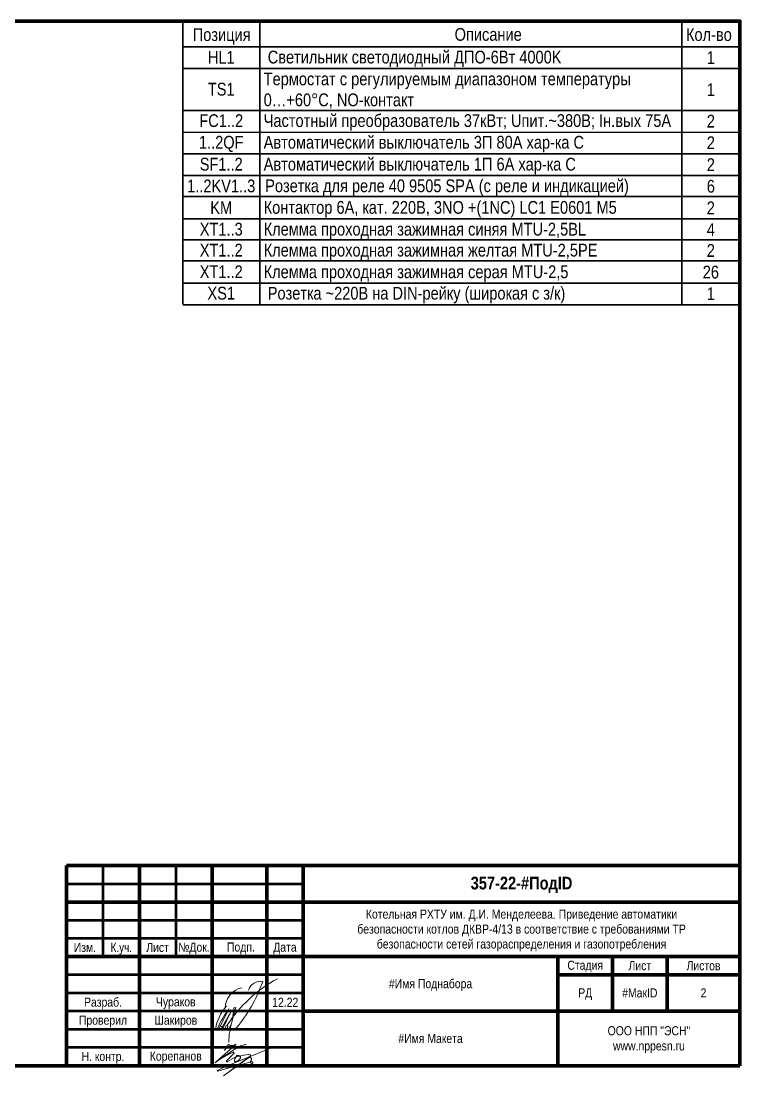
# Model space of a CAD drawing. Header units: millimetres. Extents: x -6000 to 26000, y -6000 to 26000.
# Drawn here: x 217.5 to 415, y -3900 to -3610.2 of the extents above; entities that cross this region are included whole.
import ezdxf

# ---------------------------------------------------------------- set-up
doc = ezdxf.new("R2010")
doc.units = ezdxf.units.MM
doc.header["$MEASUREMENT"] = 0
for name, color, linetype, lineweight in [('0_Ном._пера__1', 7, 'Continuous', 15), ('0_Ном._пера__241', 7, 'Continuous', 50), ('0_Ном._пера__246', 7, 'Continuous', 100), ('2D - Общий_Ном._пера__21', 7, 'Continuous', 30), ('Аннотация - Текст_Ном._пера__1', 7, 'Continuous', 15)]:
    doc.layers.add(name, color=color, linetype=linetype, lineweight=lineweight)
doc.layers.add('0_Ном._пера__9', color=7, linetype='Continuous', lineweight=15, true_color=0x3dad99)
doc.styles.add('СГЕНЕРИР_СТИЛЬ_1', font='ARIALN.TTF')
doc.styles.add('СГЕНЕРИР_СТИЛЬ_4', font='ARIALN.TTF')

msp = doc.modelspace()

# ---------------------------------------------------------------- linework, layer by layer
at = {"layer": '0_Ном._пера__241', "color": 7, "linetype": 'Continuous', "lineweight": 50}
for p, q in [((240, -3842.21), (240, -3867.21)), ((260, -3842.21), (260, -3867.21)), ((230, -3847.21), (295, -3847.21)), ((230, -3857.21), (295, -3857.21)), ((295, -3862.21), (230, -3862.21)), ((295, -3872.21), (230, -3872.21)), ((295, -3877.21), (230, -3877.21)), ((295, -3882.21), (230, -3882.21)), ((295, -3887.21), (230, -3887.21)), ((295, -3892.21), (230, -3892.21))]:
    msp.add_line(p, q, dxfattribs=at)
at = {"layer": '0_Ном._пера__246', "color": 7, "linetype": 'Continuous', "lineweight": 100}
for p, q in [((415, -3842.21), (230, -3842.21)), ((230, -3842.21), (230, -3897.21)), ((250, -3842.21), (250, -3897.21)), ((270, -3842.21), (270, -3897.21)), ((285, -3842.21), (285, -3897.21)), ((295, -3842.21), (295, -3897.21)), ((415, -3852.21), (230, -3852.21)), ((415, -3867.21), (230, -3867.21)), ((365, -3897.21), (365, -3867.21)), ((380, -3867.21), (380, -3882.21)), ((395, -3867.21), (395, -3882.21)), ((415, -3872.21), (365, -3872.21)), ((415, -3882.21), (295, -3882.21))]:
    msp.add_line(p, q, dxfattribs=at)
at = {"layer": '0_Ном._пера__246', "color": 7, "linetype": 'Continuous', "lineweight": 100, "flags": 128}
msp.add_lwpolyline([(415, -3897.21), (415, -3610.21), (20, -3610.21), (20, -3897.21)], close=True, dxfattribs=at)
at = {"layer": '0_Ном._пера__9', "color": 135, "linetype": 'Continuous', "lineweight": 15, "true_color": 0x3dad99}
for p, q in [((274.54, -3881.55), (271.86, -3887.1)), ((272.35, -3887.2), (275.1, -3882.41)), ((275.1, -3882.41), (272.84, -3887.1)), ((275.49, -3884.84), (276.47, -3881.08)), ((275.49, -3884.84), (276.07, -3881.11)), ((274.53, -3887.36), (275.27, -3885.61)), ((273.33, -3887.2), (273.51, -3886.88)), ((274.27, -3886.27), (274.13, -3887.31))]:
    msp.add_line(p, q, dxfattribs=at)
at = {"layer": '0_Ном._пера__9', "color": 135, "linetype": 'Continuous', "lineweight": 15, "true_color": 0x3dad99, "flags": 128}
for points in [[(273.37, -3892.96), (274.48, -3891.33, -0.414214), (274.51, -3891.33), (274.64, -3891.42, 0.267949), (275.98, -3891.52), (276.48, -3891.28, -0.775573), (276.51, -3891.31), (271.17, -3896.05), (270.81, -3896.4), (270.95, -3896.26, 0.030067), (271.39, -3895.89), (276.91, -3892.2, -0.091908), (278.11, -3891.61), (279.12, -3891.34, -0.933541), (279.19, -3891.46)], [(271.87, -3895.58), (275.11, -3893.73, -0.08719), (275.64, -3893.5), (275.75, -3893.47, -0.702393), (275.98, -3893.81), (273.94, -3895.84, 0.136086), (273.9, -3895.95, 0.443716), (274.02, -3896.08), (274.18, -3896.08, 0.161222), (274.25, -3896.06), (276.29, -3894.86, -0.026522), (276.38, -3894.8, -0.768791), (276.46, -3894.87), (276.23, -3895.31, 0.105043), (276.11, -3895.72, 0.43472), (276.54, -3896.18, 0.16132), (276.66, -3896.14), (277.28, -3895.68, 0.102211), (277.56, -3895.37), (277.58, -3895.33, -0.023478), (277.62, -3895.27, 0.197304), (277.75, -3894.71, 0.161257), (277.69, -3894.6, 0.094433), (277.46, -3894.45), (277.44, -3894.44, 0.083774), (277.2, -3894.38, 0.05387), (276.8, -3894.4, 0.985858), (276.69, -3894.72), (278.65, -3894.29, -0.027151), (278.73, -3894.27), (280.02, -3894.13, -0.046388), (280.15, -3894.13), (280.38, -3894.14, -0.65616), (280.5, -3894.5), (273.14, -3899.97), (279.32, -3895.47), (280.16, -3894.92), (280.27, -3894.9, -0.038414), (280.38, -3894.89), (280.48, -3894.89), (280.5, -3894.9, -0.402341), (280.8, -3895.5, 0.020676), (280.78, -3895.56), (280.55, -3895.94, 0.467701), (280.83, -3896.55, 0.131652), (281.07, -3896.46, 0.726247), (280.97, -3896.09), (280.88, -3896.08, 0.115506), (280.74, -3896.09), (274.6, -3897.8), (271.6, -3898.63), (271.48, -3898.62, -0.747293), (271.44, -3898.47), (273.5, -3897.49), (286.93, -3892.02)]]:
    msp.add_lwpolyline(points, format="xyb", dxfattribs=at)
at = {"layer": '0_Ном._пера__9', "color": 135, "linetype": 'Continuous', "lineweight": 15, "true_color": 0x3dad99}
for centre, radius, start, end in [((306.41, -3907.04), 38.51, 118.6981, 146.8966), ((243.78, -3859.7), 42.61, 319.6537, 340.3805), ((283.34, -3877.48), 3.52, 80.6082, 161.7985), ((279.27, -3881.35), 5.66, 101.6434, 180.3746), ((283.79, -3889.44), 13.12, 138.6736, 169.7126), ((286.05, -3892.45), 15.59, 139.9163, 160.3208), ((296.11, -3891.08), 21.55, 163.167, 179.0964), ((272.19, -3886.9), 0.668, 353.3227, 96.6773), ((273.35, -3886.6), 0.661, 268.7016, 341.1724)]:
    msp.add_arc(centre, radius, start, end, dxfattribs=at)
msp.add_ellipse((273.9, -3886.67), major_axis=(0.248, 0.662), ratio=0.421875, dxfattribs=at)
at = {"layer": '2D - Общий_Ном._пера__21', "color": 7, "linetype": 'Continuous', "lineweight": 30}
for p, q in [((261.91, -3610.21), (261.91, -3687.94)), ((261.91, -3610.21), (415, -3610.21)), ((283.08, -3610.21), (283.08, -3687.94)), ((399.02, -3610.21), (399.02, -3688.02)), ((415, -3610.21), (415, -3688.11)), ((271.49, -3617.31), (261.91, -3617.31)), ((261.91, -3617.31), (415, -3617.31)), ((261.91, -3623.24), (415, -3623.24)), ((261.91, -3634.77), (415, -3634.77)), ((261.91, -3640.71), (415, -3640.79)), ((261.91, -3646.64), (415, -3646.64)), ((261.91, -3652.66), (415, -3652.66)), ((261.91, -3658.43), (415, -3658.43)), ((261.91, -3664.54), (415, -3664.54)), ((261.91, -3670.3), (415, -3670.3)), ((261.91, -3676.07), (415, -3676.07)), ((261.91, -3682.17), (415, -3682.17)), ((261.91, -3688.11), (415, -3688.11))]:
    msp.add_line(p, q, dxfattribs=at)

# ---------------------------------------------------------------- texts
at = {"layer": '0_Ном._пера__1', "color": 7, "linetype": 'Continuous', "lineweight": 15, "attachment_point": 5}
for s, insert, char_height, style in [('\\A1;{\\pqc;\\fArial Narrow|b1|i0|c204|p34;357-22\\fArial Narrow|b1|i0|c204|p34;-\\fArial Narrow|b1|i0|c204|p34;#ПодID}', (355, -3847.5), 3.5, 'СГЕНЕРИР_СТИЛЬ_4'), ('\\A1;{\\pqc;\\fArial Narrow|b0|i0|c204|p34;Изм.}', (235.04, -3864.69), 2.5, 'СГЕНЕРИР_СТИЛЬ_1'), ('\\A1;{\\W0.950000x;\\pqc;\\fArial Narrow|b0|i0|c204|p34;К.уч.}', (245.04, -3865.04), 2.5, 'СГЕНЕРИР_СТИЛЬ_1'), ('\\A1;{\\pqc;\\fArial Narrow|b0|i0|c204|p34;Лист}', (255, -3864.69), 2.5, 'СГЕНЕРИР_СТИЛЬ_1'), ('\\A1;{\\pqc;\\fArial Narrow|b0|i0|c204|p34;№Док.}', (265, -3864.97), 2.5, 'СГЕНЕРИР_СТИЛЬ_1'), ('\\A1;{\\pqc;\\fArial Narrow|b0|i0|c204|p34; Подп.}', (277.5, -3864.93), 2.5, 'СГЕНЕРИР_СТИЛЬ_1'), ('\\A1;{\\pqc;\\fArial Narrow|b0|i0|c204|p34;Дата}', (290, -3864.97), 2.5, 'СГЕНЕРИР_СТИЛЬ_1'), ('\\A1;{\\pqc;\\fArial Narrow|b0|i0|c204|p34;Стадия}', (372.5, -3869.93), 2.5, 'СГЕНЕРИР_СТИЛЬ_1'), ('\\A1;{\\pqc;\\fArial Narrow|b0|i0|c204|p34;Лист}', (387.5, -3869.71), 2.5, 'СГЕНЕРИР_СТИЛЬ_1'), ('\\A1;{\\pqc;\\fArial Narrow|b0|i0|c204|p34;Листов}', (405, -3869.71), 2.5, 'СГЕНЕРИР_СТИЛЬ_1'), ('\\A1;{\\pqc;\\fArial Narrow|b0|i0|c204|p34;#Имя Поднабора}', (330, -3875.01), 2.5, 'СГЕНЕРИР_СТИЛЬ_1'), ('\\A1;{\\pqc;\\fArial Narrow|b0|i0|c204|p34;РД}', (372.5, -3877.49), 2.5, 'СГЕНЕРИР_СТИЛЬ_1'), ('\\A1;{\\pqc;\\fArial Narrow|b0|i0|c204|p34;#МакID}', (387.5, -3877.19), 2.5, 'СГЕНЕРИР_СТИЛЬ_1'), ('\\A1;{\\pqc;\\fArial Narrow|b0|i0|c204|p34;#Имя Макета}', (330, -3889.69), 2.5, 'СГЕНЕРИР_СТИЛЬ_1')]:
    msp.add_mtext(s, dxfattribs=dict(at, insert=insert, char_height=char_height, style=style))
at = {"layer": '0_Ном._пера__1', "color": 7, "linetype": 'Continuous', "lineweight": 15, "insert": (355, -3860.01), "char_height": 2.5, "width": 102.1134, "attachment_point": 5, "line_spacing_factor": 0.984993, "style": 'СГЕНЕРИР_СТИЛЬ_1'}
msp.add_mtext('\\A1;{\\pqc;\\fArial Narrow|b0|i0|c204|p34;Котельная РХТУ им. Д.И. Менделеева. Приведение автоматики безопасности котлов ДКВР-4/13 в соответствие с требованиями ТР безопасности сетей газораспределения и газопотребления}', dxfattribs=at)
at = {"layer": '0_Ном._пера__1', "color": 7, "linetype": 'Continuous', "lineweight": 15, "insert": (390, -3890.02), "char_height": 2.5, "attachment_point": 5, "line_spacing_factor": 0.996855, "style": 'СГЕНЕРИР_СТИЛЬ_1'}
msp.add_mtext('\\A1;{\\pqc;\\fArial Narrow|b0|i0|c204|p34;ООО НПП "ЭСН"\\P\\pqc;\\fArial Narrow|b0|i0|c204|p34;www.nppesn.ru}', dxfattribs=at)
at = {"layer": 'Аннотация - Текст_Ном._пера__1', "color": 7, "linetype": 'Continuous', "lineweight": 15, "style": 'СГЕНЕРИР_СТИЛЬ_1'}
for s, insert, char_height, attachment_point in [('\\A1;{\\pqc;\\fArial Narrow|b0|i0|c204|p34;Позиция}', (272.6, -3612.17), 3.5, 2), ('\\A1;{\\pqc;\\fArial Narrow|b0|i0|c204|p34;Описание}', (345.84, -3612.11), 3.5, 2), ('\\A1;{\\pqc;\\fArial Narrow|b0|i0|c204|p34;Кол\\fArial Narrow|b0|i0|c204|p34;-во}', (406.48, -3612.16), 3.5, 2), ('\\A1;{\\pqc;\\fArial Narrow|b0|i0|c204|p34;HL\\fArial Narrow|b0|i0|c204|p34;1}', (272.49, -3618.39), 3.5, 2), ('\\A1;{\\pql;\\fArial Narrow|b0|i0|c204|p34; \\fArial Narrow|b0|i0|c204|p34;Светильник светодиодный ДПО-6Вт 4000K}', (284.15, -3618.34), 3.5, 1), ('\\A1;{\\pqc;\\fArial Narrow|b0|i0|c204|p34;1}', (407.01, -3618.47), 3.5, 2), ('\\A1;{\\pqc;\\fArial Narrow|b0|i0|c204|p34;TS1}', (272.49, -3627.16), 3.5, 2), ('\\A1;{\\pqc;\\fArial Narrow|b0|i0|c204|p34;1}', (407.01, -3627.29), 3.5, 2), ('\\A1;{\\pqc;\\fArial Narrow|b0|i0|c204|p34;FC1..2}', (272.49, -3635.8), 3.5, 2), ('\\A1;{\\pql;\\fArial Narrow|b0|i0|c204|p34;Частотный преобразователь 37кВт; Uпит.~380B; Iн.вых \\fArial Narrow|b0|i0|c204|p34;7\\fArial Narrow|b0|i0|c204|p34;5А}', (284.15, -3635.79), 3.5, 1), ('\\A1;{\\pqc;\\fArial Narrow|b0|i0|c204|p34;2}', (407.01, -3635.94), 3.5, 2), ('\\A1;{\\pqc;\\fArial Narrow|b0|i0|c204|p34;1..2QF}', (272.49, -3641.74), 3.4953, 2), ('\\A1;{\\pql;\\fArial Narrow|b0|i0|c204|p34;Автоматический выключатель 3П \\fArial Narrow|b0|i0|c204|p34;80\\fArial Narrow|b0|i0|c204|p34;А\\fArial Narrow|b0|i0|c204|p34; хар-ка С}', (284.15, -3641.74), 3.5, 1), ('\\A1;{\\pqc;\\fArial Narrow|b0|i0|c204|p34;2}', (407.01, -3641.87), 3.5, 2), ('\\A1;{\\pqc;\\fArial Narrow|b0|i0|c204|p34;SF1..2}', (272.49, -3647.76), 3.4953, 2), ('\\A1;{\\pql;\\fArial Narrow|b0|i0|c204|p34;Автоматический выключатель 1П 6А хар-ка C }', (284.15, -3647.76), 3.5, 1), ('\\A1;{\\pqc;\\fArial Narrow|b0|i0|c204|p34;2}', (407.01, -3647.9), 3.5, 2), ('\\A1;{\\pqc;\\fArial Narrow|b0|i0|c204|p34;1..\\fArial Narrow|b0|i0|c204|p34;2\\fArial Narrow|b0|i0|c204|p34;KV1..3}', (272.49, -3653.74), 3.5, 2), ('\\A1;{\\pqc;\\fArial Narrow|b0|i0|c204|p34;Розетка для реле 40 9505 SPA (с реле и индикацией)}', (334.53, -3653.7), 3.4953, 2), ('\\A1;{\\pqc;\\fArial Narrow|b0|i0|c204|p34;6}', (407.01, -3653.83), 3.5, 2), ('\\A1;{\\pqc;\\fArial Narrow|b0|i0|c204|p34;KM}', (272.49, -3659.69), 3.5, 2), ('\\A1;{\\pql;\\fArial Narrow|b0|i0|c204|p34;Контактор 6А, кат. 220В, 3NO +(1NС) LC1 E0601 M5}', (284.15, -3659.63), 3.5, 1), ('\\A1;{\\pqc;\\fArial Narrow|b0|i0|c204|p34;2}', (407.01, -3659.77), 3.5, 2), ('\\A1;{\\pqc;\\fArial Narrow|b0|i0|c204|p34;XT1..\\fArial Narrow|b0|i0|c204|p34;3}', (272.49, -3665.62), 3.5, 2), ('\\A1;{\\pql;\\fArial Narrow|b0|i0|c204|p34;Клемма проходная зажимная cиняя MTU-2,5BL}', (284.15, -3665.62), 3.5, 1), ('\\A1;{\\pqc;\\fArial Narrow|b0|i0|c204|p34;4}', (407.01, -3665.72), 3.5, 2), ('\\A1;{\\pqc;\\fArial Narrow|b0|i0|c204|p34;XT1..2}', (272.49, -3671.38), 3.5, 2), ('\\A1;{\\pql;\\fArial Narrow|b0|i0|c204|p34;Клемма проходная зажимная желтая MTU-2,5PE}', (284.15, -3671.38), 3.5, 1), ('\\A1;{\\pqc;\\fArial Narrow|b0|i0|c204|p34;2}', (407.01, -3671.47), 3.5, 2), ('\\A1;{\\pqc;\\fArial Narrow|b0|i0|c204|p34;XT\\fArial Narrow|b0|i0|c204|p34;1..2}', (272.49, -3677.32), 3.5, 2), ('\\A1;{\\pql;\\fArial Narrow|b0|i0|c204|p34;Клемма проходная зажимная cерая MTU-2,5}', (284.15, -3677.32), 3.5, 1), ('\\A1;{\\pqc;\\fArial Narrow|b0|i0|c204|p34;2\\fArial Narrow|b0|i0|c204|p34;6}', (407.01, -3677.4), 3.5, 2), ('\\A1;{\\pqc;\\fArial Narrow|b0|i0|c204|p34;XS1}', (272.49, -3683.2), 3.5, 2), ('\\A1;{\\pql;\\fArial Narrow|b0|i0|c204|p34; Розетка ~220В на DIN-рейку (широкая с з/к) }', (284.15, -3683.21), 3.5, 1), ('\\A1;{\\pqc;\\fArial Narrow|b0|i0|c204|p34;1}', (407.01, -3683.34), 3.5, 2), ('\\A1;{\\pqc;\\fArial Narrow|b0|i0|c204|p34;2}', (405, -3875.92), 2.5, 2), ('\\A1;{\\pqc;\\fArial Narrow|b0|i0|c204|p34;Разраб.}', (240, -3878.45), 2.5, 2), ('\\A1;{\\pqc;\\fArial Narrow|b0|i0|c204|p34;Чураков}', (260, -3878.37), 2.5, 2), ('\\A1;{\\pqc;\\fArial Narrow|b0|i0|c204|p34;12.22}', (290.08, -3878.51), 2.5, 2), ('\\A1;{\\pqc;\\fArial Narrow|b0|i0|c204|p34;Проверил}', (240, -3883.41), 2.5, 2), ('\\A1;{\\pqc;\\fArial Narrow|b0|i0|c204|p34;Шакиров}', (260, -3883.41), 2.5, 2), ('\\A1;{\\pqc;\\fArial Narrow|b0|i0|c204|p34;Н. контр.}', (240, -3893.37), 2.5, 2), ('\\A1;{\\pqc;\\fArial Narrow|b0|i0|c204|p34;Корепанов}', (260, -3893.28), 2.5, 2)]:
    msp.add_mtext(s, dxfattribs=dict(at, insert=insert, char_height=char_height, attachment_point=attachment_point))
at = {"layer": 'Аннотация - Текст_Ном._пера__1', "color": 7, "linetype": 'Continuous', "lineweight": 15, "insert": (284.15, -3624.34), "char_height": 3.5, "attachment_point": 1, "line_spacing_factor": 0.985499, "style": 'СГЕНЕРИР_СТИЛЬ_1'}
msp.add_mtext('\\A1;{\\pql;\\fArial Narrow|b0|i0|c204|p34;Термостат с регулируемым диапазоном температуры\\P\\pql;\\fArial Narrow|b0|i0|c204|p34;0…+60°C, NO-контакт}', dxfattribs=at)

doc.saveas('drawing.dxf')
